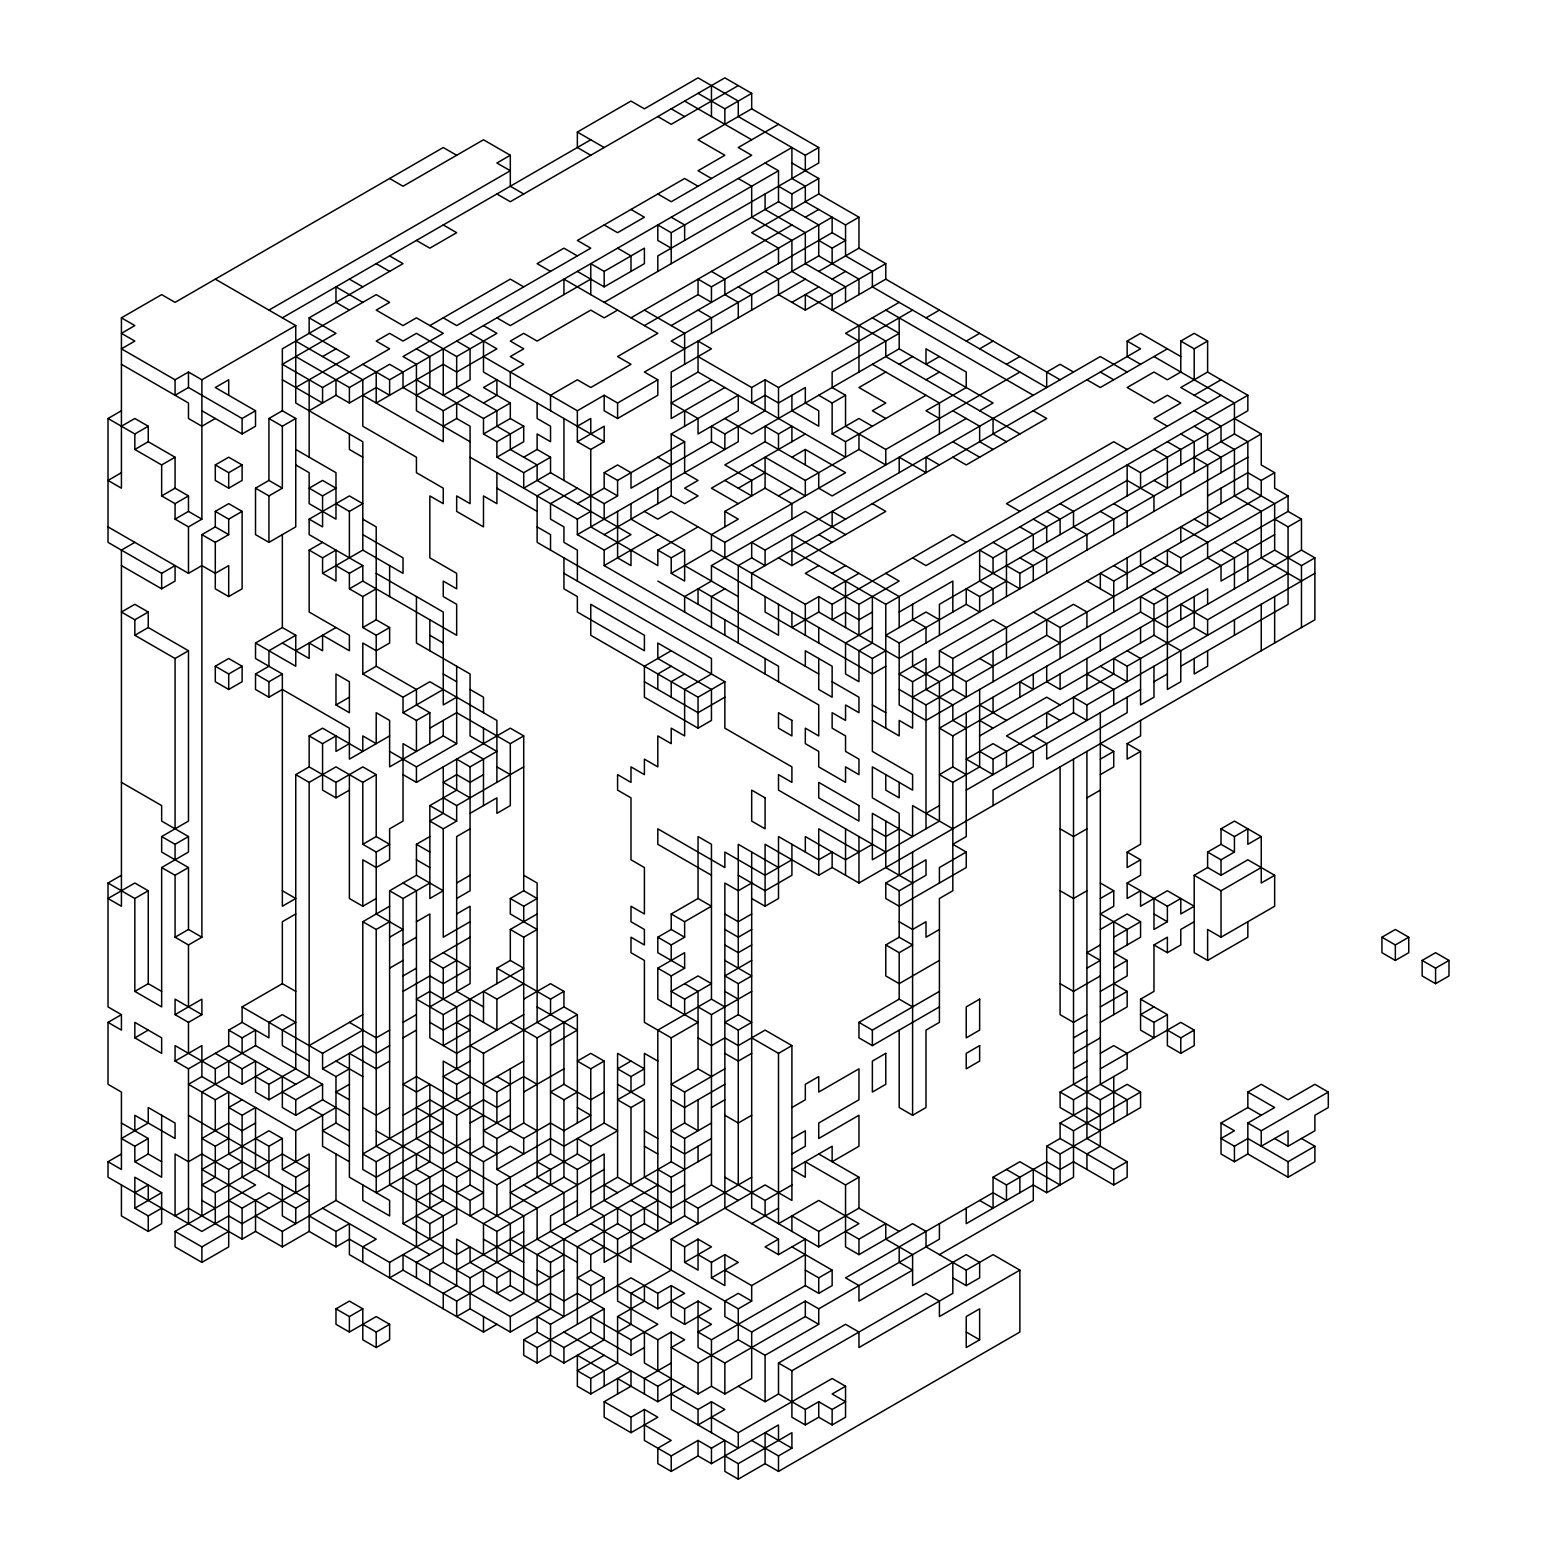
<?xml version="1.0" encoding="UTF-8"?>
<svg xmlns="http://www.w3.org/2000/svg" width="1557" height="1557" viewBox="0 0 1557 1557"><rect width="100%" height="100%" fill="white"/><g stroke="black" fill="none" stroke-linecap="round" stroke-linejoin="round"><path stroke-width="1.5" d="M121.427 472.686L108.017 480.432L121.427 488.178L121.427 317.842L161.656 294.623L175.065 302.369L443.258 147.526L456.668 155.272M523.716 193.983L510.307 186.237L510.307 155.272L496.897 163.018L510.307 170.745L268.933 310.115M590.765 155.272L577.355 147.526L577.355 132.053L630.994 101.069L644.403 108.815L698.042 77.85L738.271 101.069L738.271 116.561L805.319 155.272L818.729 147.526L818.729 163.018L657.813 255.912L657.813 271.405M121.427 317.842L134.836 325.588L121.427 333.334L134.836 341.08L121.427 348.826L175.065 379.791L188.475 372.045L201.885 379.791L295.752 325.588L295.752 403.01L362.8 441.721L362.8 550.108L403.029 573.346L403.029 557.854L362.8 534.635M121.427 565.6L161.656 588.818L175.065 581.072L175.065 565.6L161.656 573.346L108.017 542.361L108.017 418.502L121.427 410.756M282.342 317.842L590.765 139.78M121.427 426.229L134.836 418.502L148.246 426.229L148.246 441.721L175.065 457.213L175.065 488.178L188.475 495.924L188.475 511.397L201.885 519.143L201.885 379.791M201.885 410.756L242.114 433.975L255.523 426.229L255.523 410.756L242.114 418.502L188.475 387.518L175.065 395.264L175.065 379.791M295.752 387.518L349.391 356.553L309.162 333.334L309.162 317.842L403.029 263.658L389.62 255.912M108.017 418.502L134.836 433.975L148.246 426.229M738.271 85.596L671.223 124.307L657.813 116.561M134.836 433.975L134.836 449.467L148.246 441.721M698.042 93.342L724.861 108.815L751.681 93.342L751.681 108.815L818.729 147.526M215.294 418.502L201.885 426.229L188.475 418.502L188.475 403.01L121.427 364.299M322.571 356.553L335.981 348.826M751.681 108.815L698.042 139.78L724.861 155.272L698.042 170.745L711.452 178.491M134.836 449.467L161.656 464.94L175.065 457.213M268.933 418.502L282.342 410.756L295.752 418.502L295.752 526.889L268.933 542.361L255.523 534.635L255.523 488.178L268.933 480.432L282.342 488.178L282.342 426.229L268.933 418.502L268.933 480.432M309.162 317.842L335.981 333.334L282.342 364.299L322.571 387.518L389.62 348.826L376.21 341.08L389.62 333.334L403.029 341.08L416.439 333.334L456.668 356.553L496.897 333.334L483.487 325.588M429.849 325.588L510.307 279.131L523.716 286.877M778.5 124.307L738.271 147.526L751.681 155.272L671.223 201.729L657.813 193.983M161.656 464.94L161.656 495.924L175.065 488.178M215.294 464.94L228.704 457.213L242.114 464.94L242.114 480.432L228.704 488.178L215.294 480.432L215.294 464.94L228.704 472.686L242.114 464.94M282.342 426.229L295.752 418.502M309.162 410.756L335.981 395.264L335.981 379.791M295.752 356.553L349.391 387.518L389.62 364.299L403.029 372.045L403.029 387.518L443.258 410.756L470.078 395.264M161.656 495.924L175.065 503.651L188.475 495.924M335.981 395.264L349.391 403.01L376.21 387.518L389.62 395.264L389.62 379.791L791.91 147.526L791.91 178.491L805.319 186.237L805.319 201.729L845.548 224.948L858.958 217.201L858.958 248.166L818.729 271.405M134.836 542.361L121.427 550.108L121.427 906.252L108.017 898.506L134.836 883.014L148.246 890.76L148.246 983.674L134.836 991.4L134.836 898.506L148.246 890.76M175.065 503.651L175.065 519.143L188.475 511.397M590.765 279.131L510.307 325.588L496.897 317.842M590.765 294.623L590.765 263.658L604.174 271.405L644.403 248.166L644.403 263.658L604.174 286.877L577.355 271.405M671.223 248.166L657.813 240.44L657.813 224.948L671.223 232.694L778.5 170.745L778.5 201.729L604.174 302.369M175.065 519.143L188.475 526.889L201.885 519.143M228.704 534.635L215.294 526.889L215.294 511.397L228.704 503.651L242.114 511.397L242.114 588.818L228.704 596.565L215.294 588.818L215.294 542.361L228.704 534.635L228.704 519.143L242.114 511.397M416.439 395.264L429.849 387.537L429.849 356.553L416.439 348.826M201.885 937.217L188.475 929.471L188.475 867.541L175.065 875.268L175.065 937.217L188.475 944.963L201.885 937.217L201.885 534.635L215.294 526.889M255.523 488.178L268.933 495.924L282.342 488.178M778.5 186.237L791.91 193.983L818.729 178.491L818.729 193.983L751.681 232.694L778.5 248.166L778.5 263.658M617.584 310.115L604.174 317.842L590.765 310.115L537.126 341.08L523.716 333.334L510.307 341.08L523.716 348.826L510.307 356.553L523.716 364.299L510.307 372.045L510.307 387.518M108.017 526.889L188.475 573.326L201.885 565.6L215.294 573.326L228.704 565.6L228.704 596.565M322.571 495.924L335.981 488.178L322.571 480.432L309.162 488.178L322.571 495.924L322.571 526.889L309.162 519.143L309.162 534.635L362.8 565.6L362.8 581.072L456.668 635.275L456.668 604.311L443.258 596.565L443.258 581.072L456.668 588.818L456.668 573.346L429.849 557.854L429.849 495.924L443.258 503.651L443.258 488.178L416.439 472.686L416.439 457.213L362.8 426.248L362.8 379.791L295.752 341.08M443.258 426.229L456.668 418.502L470.078 426.229L470.078 503.651L456.668 495.924L456.668 511.397L483.487 526.889L483.487 495.924L496.897 503.651L496.897 472.686M483.487 403.01L496.897 395.264L496.897 379.791L483.487 387.537L510.307 403.01L510.307 418.502L483.487 433.975L483.487 418.502L416.439 379.791M630.994 317.842L791.91 224.948M805.319 217.201L818.729 209.455M148.246 612.037L134.836 604.311L121.427 612.037L134.836 619.783L148.246 612.037L148.246 627.529L188.475 650.748L188.475 821.084L161.656 836.557L161.656 852.049L188.475 867.541M309.162 519.143L349.391 495.924L362.8 503.651L349.391 511.397L335.981 503.651M483.487 418.502L510.307 403.01M644.403 325.588L698.042 294.623L711.452 302.369L711.452 286.877L832.139 217.201L832.139 232.694L671.223 325.588M134.836 619.783L134.836 635.275L148.246 627.529M282.342 643.022L309.162 658.494L309.162 643.022L322.571 650.748L322.571 635.275L349.391 650.748L349.391 635.275L309.162 612.037L309.162 550.108L322.571 542.361M496.897 441.721L523.716 426.229L523.716 441.721L496.897 457.213L496.897 441.721L483.487 433.975M858.958 294.623L858.958 279.151L818.729 255.912L671.223 341.08L684.632 348.826M818.729 240.44L832.139 248.166L845.548 240.44L832.139 232.694M322.571 557.854L335.981 550.108L335.981 581.072L322.571 573.326L322.571 557.854L309.162 550.108M483.487 356.553L577.355 410.756L604.174 395.264L617.584 403.01L657.813 379.791L657.813 395.264L617.584 418.502L604.174 410.756L604.174 395.264M805.319 279.151L644.403 372.045L657.813 379.791M134.836 635.275L175.065 658.494L188.475 650.748M322.571 573.326L362.8 550.108M523.716 457.213L537.126 449.467L550.536 457.213L550.536 472.686L604.174 503.651L617.584 495.924L617.584 480.432L604.174 472.686L604.174 488.178L577.355 503.651M577.355 426.229L590.765 418.502L590.765 433.975M791.91 302.369L818.729 286.877M832.139 279.151L845.548 271.405M335.981 565.6L349.391 573.326L362.8 565.6M496.897 457.213L523.716 472.686L550.536 457.213M577.355 441.721L604.174 426.229L604.174 441.721L590.765 449.467L577.355 441.721L577.355 410.756M671.223 387.537L698.042 372.045L845.548 457.213L845.548 441.721L926.006 395.264M765.09 271.405L778.5 279.151L778.5 294.623L805.319 310.115L885.777 263.658L885.777 279.151L832.139 310.115L832.139 294.623L791.91 271.405L791.91 240.44L751.681 217.201L751.681 186.237L738.271 178.491M215.294 666.24L228.704 658.494L242.114 666.24L242.114 681.732L228.704 689.459L215.294 681.732L215.294 666.24L228.704 673.986L242.114 666.24M255.523 643.022L282.342 627.529L295.752 635.275L295.752 666.24L255.523 643.022L255.523 658.494L282.342 673.986L282.342 906.252L295.752 898.506L282.342 890.76M349.391 573.326L349.391 588.818L362.8 581.072M550.536 472.686L523.716 488.178L523.716 472.686M711.452 379.791L671.223 403.01L698.042 418.502L698.042 433.975L738.271 410.756L738.271 395.264L671.223 433.975L671.223 495.924L684.632 503.651L698.042 495.924L684.632 488.178L698.042 480.432L684.632 472.686L684.632 441.721L671.223 433.975M295.752 635.275L268.933 650.748L268.933 666.24L255.523 673.986L255.523 689.459L268.933 697.205L282.342 689.459L349.391 728.17L349.391 759.154L389.62 735.916M349.391 588.818L362.8 596.565L376.21 588.818M550.536 488.178L537.126 495.924L537.126 542.361L818.729 704.951L818.729 735.916L805.319 728.17L805.319 743.662L818.729 751.408L818.729 766.881L845.548 782.373L845.548 766.881L858.958 774.627L858.958 759.135L845.548 751.408L845.548 735.916L832.139 728.17L832.139 712.697L845.548 720.424L845.548 704.951L858.958 712.697L858.958 697.205L832.139 681.713M724.861 387.537L671.223 418.502L671.223 372.045L711.452 348.826L698.042 341.08L698.042 372.045M295.752 650.748L335.981 627.529M577.355 488.178L550.536 503.651L550.536 519.143L563.945 526.889L563.945 542.361L577.355 550.108L577.355 581.072M604.174 472.686L617.584 464.94L630.994 472.686L630.994 488.178L711.452 441.721L724.861 449.467L724.861 433.975L711.452 426.229L711.452 441.721M698.042 356.553L751.681 387.518L765.09 379.791L778.5 387.518L912.597 310.115M899.187 302.369L845.548 333.334L858.958 341.08M255.523 673.986L268.933 681.732L282.342 673.986M362.8 596.565L362.8 627.529L376.21 619.783L389.62 627.529L389.62 643.022L376.21 650.748L362.8 643.022L362.8 673.986L403.029 697.205L429.849 681.732L496.897 720.443L496.897 782.373M617.584 480.432L684.632 441.721M362.8 627.529L376.21 635.275L389.62 627.529M470.078 457.213L577.355 519.143L590.765 511.397M724.861 433.975L765.09 410.756L765.09 379.791M926.006 317.842L939.416 310.115M577.355 519.143L577.355 534.635L738.271 441.721L738.271 426.229M979.645 410.756L993.055 403.01L899.187 348.826L751.681 433.975L724.861 418.502M362.8 673.986L376.21 666.24L416.439 689.459L416.439 704.951L429.849 712.697L429.849 743.662M604.174 534.635L671.223 495.924M966.235 418.502L832.139 495.924L818.729 488.178L818.729 472.686L765.09 441.721L724.861 464.94L751.681 480.432L751.681 495.924L724.861 480.432M765.09 441.721L765.09 426.229L778.5 433.975L791.91 426.229L791.91 441.721M818.729 395.264L832.139 403.01L845.548 395.264L845.548 426.229L885.777 449.467L1019.874 372.045M885.777 372.045L858.958 387.537L885.777 403.01L872.368 410.756L885.777 418.502M899.187 364.299L912.597 356.553M335.981 704.951L349.391 712.697L349.391 681.732L335.981 673.986L335.981 704.951L349.391 697.205M577.355 534.635L604.174 550.108L630.994 534.635L537.126 480.432L537.126 464.94L510.307 449.467L510.307 433.975L496.897 426.229L496.897 410.756L456.668 387.537L456.668 356.553M805.319 433.975L711.452 488.178L738.271 503.651M939.416 356.553L926.006 364.299L926.006 348.826L966.235 372.045L966.235 387.537L926.006 410.756L939.416 418.502M966.235 341.08L979.645 333.334M376.21 774.627L362.8 782.373L362.8 844.303L376.21 852.049L389.62 844.303L376.21 836.557L376.21 774.627L362.8 766.881L335.981 782.373L309.162 766.881L309.162 735.916L322.571 728.17L362.8 751.408L362.8 735.916L376.21 743.662L376.21 712.697L389.62 720.443L389.62 766.881L443.258 735.916L456.668 743.662L456.668 666.24M604.174 550.108L604.174 565.6L657.813 534.635M738.271 488.178L765.09 472.686M791.91 457.213L805.319 449.467L845.548 472.686L724.861 542.361L671.223 511.397L657.813 519.143L644.403 511.397M832.139 403.01L832.139 433.975L858.958 418.502L872.368 426.248M926.006 379.791L939.416 372.045M979.645 348.826L993.055 341.08M309.162 735.916L322.571 743.662L335.981 735.916L335.981 751.408L349.391 743.662M590.765 449.467L590.765 526.889L657.813 565.6L657.813 550.108L698.042 526.889M724.861 526.889L724.861 511.397L765.09 488.178L791.91 503.651L791.91 519.143M309.162 1184.955L242.114 1223.666L228.704 1215.92L201.885 1231.412L108.017 1177.209L108.017 1161.736L121.427 1169.482L121.427 1092.06L108.017 1084.314L108.017 1022.365L121.427 1030.111L121.427 1014.639L108.017 1006.892L108.017 883.014L121.427 875.268M161.656 836.557L175.065 844.303L188.475 836.557L188.475 852.049L161.656 867.541L161.656 1006.892L134.836 991.4M255.523 1076.568L268.933 1084.314L295.752 1068.822L295.752 774.627L309.162 766.881M403.029 697.205L403.029 712.697L443.258 689.459M671.223 557.854L684.632 550.108L684.632 581.072L671.223 573.326L671.223 557.854L657.813 550.108M778.5 495.924L791.91 488.178M765.09 488.178L765.09 457.213L805.319 480.432L858.958 449.467L885.777 464.94L885.777 449.467M1006.464 364.299L1019.874 356.553M295.752 774.627L309.162 782.373L335.981 766.881L362.8 782.373M403.029 712.697L416.439 720.443L429.849 712.697M456.668 697.205L443.258 704.951L443.258 612.037L376.21 573.346M671.223 573.326L711.452 550.108L805.319 604.311L818.729 596.565L832.139 604.311L952.826 534.615L966.235 542.361M429.849 728.17L456.668 712.697L510.307 743.662L523.716 735.916L523.716 890.76L510.307 898.506L510.307 913.978L537.126 929.471L523.716 937.217L510.307 929.471L510.307 960.435L523.716 968.182L443.258 1014.639L416.439 999.146L429.849 991.4L456.668 1006.892L456.668 1068.822M684.632 612.037L684.632 596.565L711.452 581.072L711.452 565.6L805.319 511.397L845.548 534.615M322.571 743.662L322.571 790.119L335.981 797.846L349.391 790.119M1127.151 372.045L1100.332 356.553L765.09 550.108L751.681 542.361L751.681 557.854L738.271 565.6L738.271 643.022M1140.561 364.299L1127.151 356.553L1127.151 341.08L1140.561 333.334L1180.79 356.553M403.029 774.627L416.439 782.373L416.439 766.881L456.668 743.662M724.861 588.818L711.452 596.565L711.452 627.529M416.439 782.373L510.307 728.17L523.716 735.916M778.5 557.854L791.91 565.6L885.777 511.397L872.368 503.651M1167.38 348.826L1100.332 387.518L1086.922 379.791M1167.38 426.229L1153.971 418.502L1180.79 403.01L1167.38 395.264L1153.971 403.01L1127.151 387.518L1153.971 372.045L1167.38 379.791L1180.79 372.045L1180.79 341.08L1194.2 333.334L1207.609 341.08L1207.609 372.045L1247.838 395.264L1247.838 410.756L1140.561 472.686L1127.151 464.94L1127.151 495.924M175.065 937.217L188.475 929.471M389.62 1138.498L389.62 890.76L416.439 875.268L443.258 890.76L429.849 898.506L429.849 805.592L456.668 790.119L456.668 759.135L470.078 766.881L496.897 751.408L470.078 735.916L470.078 673.986L416.439 643.022L416.439 596.565M671.223 650.748L644.403 666.24L644.403 697.205L698.042 728.17L711.452 720.424L711.452 689.459L657.813 658.494L657.813 643.022L724.861 681.713L724.861 728.17L791.91 766.881L791.91 782.373L778.5 774.627L778.5 790.119L885.777 852.049M818.729 565.6L805.319 573.326L858.958 604.311L899.187 581.072L885.777 573.326M1180.79 341.08L1194.2 348.826L1207.609 341.08M362.8 844.303L376.21 836.557M483.487 774.627L470.078 782.373L456.668 774.627L443.258 782.373L470.078 797.846M671.223 666.24L657.813 673.986L657.813 689.459M832.139 573.326L845.548 565.6M443.258 797.846L456.668 805.592L523.716 766.881M684.632 673.986L671.223 681.713L671.223 697.205M832.139 588.818L858.958 573.326M1207.609 372.045L1180.79 387.518L1207.609 403.01M108.017 1022.385L121.427 1014.639M295.752 913.978L282.342 921.725L282.342 983.674L295.752 991.4M416.439 875.268L416.439 844.303L429.849 836.557M443.258 766.881L443.258 813.338L429.849 821.084L443.258 828.83L456.668 821.084L456.668 805.592M470.078 813.338L496.897 797.846L496.897 813.338L510.307 805.592L510.307 743.662M818.729 596.565L818.729 612.037L791.91 627.529L791.91 612.037M1194.2 395.264L1221.019 379.791M470.078 828.83L456.668 836.557L456.668 991.4L483.487 1006.892M563.945 557.854L563.945 588.818L577.355 596.565L577.355 612.037L644.403 650.748L644.403 635.275L590.765 604.311L590.765 635.275L698.042 697.205L724.861 681.713M1221.019 395.264L926.006 565.6L912.597 557.854M134.836 1037.857L161.656 1053.349L161.656 1037.857L134.836 1022.365L134.836 1037.857L148.246 1030.111M175.065 1014.639L201.885 999.146L201.885 1014.639L188.475 1022.365L175.065 1014.639L175.065 999.146L201.885 1014.639M349.391 774.627L349.391 898.506L362.8 906.252L376.21 898.506M724.861 697.205L698.042 712.697L644.403 681.713M872.368 612.037L858.958 619.783L845.548 612.037L832.139 619.783L832.139 604.311M791.91 550.108L885.777 604.311L1247.838 395.264M429.849 1146.244L376.21 1177.209L362.8 1169.463L362.8 921.725L389.62 906.252M389.62 890.76L403.029 898.506L429.849 883.014M872.368 627.529L845.548 643.002L845.548 673.986L858.958 681.713L858.958 650.748L872.368 643.002L872.368 596.565M899.187 612.037L952.826 581.072L952.826 612.037M993.055 604.311L993.055 588.818L979.645 581.072L979.645 550.108L993.055 557.854L1127.151 480.432L1153.971 495.924L1153.971 511.397M309.162 1061.076L282.342 1045.603L282.342 1030.111L295.752 1022.365L282.342 1014.639L268.933 1022.365L268.933 1037.857L242.114 1022.365L242.114 1006.892L282.342 983.674M362.8 921.725L376.21 929.471L389.62 921.725M456.668 883.014L470.078 875.268M832.139 867.521L832.139 852.049L818.729 859.795L778.5 836.557L778.5 898.506L765.09 906.232L765.09 844.303L818.729 875.268L832.139 867.521L858.958 883.014L1314.887 619.783L1314.887 557.854L1301.477 565.6L1274.658 550.108L1274.658 503.651L1247.838 488.178L1247.838 441.721L1234.429 433.975L939.416 604.311L939.416 635.275M282.342 1076.568L282.342 1107.533L295.752 1115.279L322.571 1099.787L322.571 1084.314L255.523 1045.603L215.294 1068.822L175.065 1045.603L175.065 1061.076L201.885 1045.603L201.885 1076.568L295.752 1130.771L335.981 1107.533M295.752 1084.314L228.704 1045.603L228.704 1030.111L242.114 1022.365M389.62 937.217L403.029 929.471L376.21 913.978L376.21 852.049M416.439 921.725L429.849 913.978L429.849 1037.857L456.668 1053.349L523.716 1014.639M456.668 898.506L470.078 890.76L470.078 766.881M711.452 565.6L872.368 658.494L885.777 650.748M939.416 619.783L926.006 612.037L885.777 635.275L899.187 643.002L966.235 604.311L979.645 612.037L979.645 596.565L1006.464 581.072M1006.464 565.6L1019.874 573.326L1261.248 433.975L1261.248 464.94L1274.658 472.686L1274.658 488.178L1288.067 495.924L1288.067 511.397L926.006 720.424L899.187 704.951L899.187 643.002M175.065 1061.076L188.475 1068.822L228.704 1045.603M228.704 1030.111L242.114 1037.857L255.523 1030.111L255.523 1045.603M403.029 944.943L416.439 937.217M456.668 913.978L470.078 906.252L470.078 983.654L429.849 1006.892M885.777 666.24L872.368 673.986L765.09 612.037L765.09 596.565M1247.838 457.213L899.187 658.494L818.729 612.037M201.885 1076.568L188.475 1084.314L215.294 1099.787L228.704 1092.06L228.704 1153.99L309.162 1200.447L295.752 1208.174L268.933 1192.701L242.114 1208.174L228.704 1200.447M389.62 968.182L403.029 960.435M470.078 921.725L443.258 937.217L443.258 828.83M1060.103 643.022L1046.693 635.275L966.235 681.713L939.416 666.24L939.416 650.748L993.055 619.783L1006.464 627.529L1006.464 658.494M1207.609 495.924L1247.838 472.686L1261.248 480.432L1274.658 472.686M268.933 1068.822L242.114 1084.314L228.704 1076.568L201.885 1092.06L201.885 1215.92M215.294 1053.349L242.114 1068.822L255.523 1061.076L255.523 1092.06L268.933 1099.787L309.162 1076.568L309.162 782.373M403.029 975.928L416.439 968.182M470.078 937.217L429.849 960.435L443.258 968.182L456.668 960.435M510.307 898.506L523.716 906.252L537.126 898.506L523.716 890.76M966.235 728.17L952.826 720.424L952.826 704.951L926.006 689.459L926.006 658.494L899.187 673.986L912.597 681.713L939.416 666.24M939.416 650.748L952.826 658.494L1247.838 488.178M108.017 1161.736L121.427 1153.99M134.836 1130.771L134.836 1115.279L175.065 1138.498L175.065 1123.025L148.246 1107.533L148.246 1123.025L121.427 1138.498L134.836 1146.244L148.246 1138.498L148.246 1153.99L161.656 1161.736M309.162 1045.603L362.8 1014.639M403.029 991.4L429.849 975.928L443.258 983.654L470.078 968.182L443.258 952.689M510.307 929.471L537.126 913.978M912.597 697.205L1073.513 604.311L1086.922 612.037L1086.922 627.529M1100.332 588.818L1100.332 573.326L1113.742 581.072L1261.248 495.924L1261.248 480.432M134.836 1146.244L134.836 1161.736L148.246 1153.99M242.114 1099.787L228.704 1107.533L242.114 1115.279L255.523 1107.533L255.523 1169.463M242.114 1006.892L322.571 1053.349L362.8 1030.111M899.187 689.459L926.006 704.951L952.826 689.459L966.235 697.205L966.235 681.713M1033.284 612.037L1060.103 627.529L1167.38 565.6L1167.38 550.108L1180.79 557.854L1288.067 495.924M349.391 1068.822L335.981 1076.568L322.571 1068.822L362.8 1045.603L376.21 1053.349L389.62 1045.603M389.62 1030.111L376.21 1037.857L349.391 1022.365M403.029 1022.365L416.439 1014.639M496.897 983.654L496.897 968.182L510.307 960.435M134.836 1192.701L148.246 1184.955L148.246 1200.447M255.523 1123.025L242.114 1130.771L228.704 1123.025L201.885 1138.498L215.294 1146.244L228.704 1138.498M282.342 1092.06L295.752 1099.787L322.571 1084.314M403.029 1037.857L416.439 1030.111M1314.887 557.854L1301.477 550.108L1167.38 627.529L1140.561 612.037L939.416 728.17L952.826 735.916L1207.609 588.818L1207.609 604.311M1140.561 612.037L1140.561 596.565L1153.971 604.311L1274.658 534.635M1274.658 519.143L1288.067 526.889L1301.477 519.143L1301.477 550.108M134.836 1208.193L161.656 1192.701L134.836 1177.209L134.836 1208.193L148.246 1215.92L161.656 1208.193M349.391 1084.314L335.981 1092.06L349.391 1099.787M389.62 1061.076L376.21 1068.822L349.391 1053.349L349.391 1177.209L389.62 1200.447L389.62 1215.92L362.8 1200.447L362.8 1184.955M483.487 1022.365L483.487 991.4L496.897 999.146L523.716 983.654M1274.658 550.108L1221.019 581.072L1221.019 565.6L1207.609 557.854L1207.609 542.361L1180.79 526.889L1180.79 542.361M671.223 913.978L698.042 898.506L711.452 906.232L684.632 921.725L671.223 913.978L671.223 929.471L657.813 937.217L657.813 952.689L684.632 968.182L684.632 952.689L657.813 968.182L657.813 999.146L698.042 1022.365L671.223 1037.857L644.403 1022.365L644.403 960.435L630.994 952.689L630.994 937.217L644.403 944.943L644.403 929.471L630.994 921.725L630.994 906.252L644.403 913.978L644.403 867.541L630.994 859.795L630.994 797.846L617.584 790.119L617.584 774.627L630.994 782.373L630.994 766.881L644.403 774.627L644.403 759.135L657.813 766.881L657.813 735.916L671.223 743.662L671.223 728.17L684.632 735.916L684.632 689.459L711.452 673.986L711.452 658.494L563.945 573.326M979.645 735.916L1046.693 697.205L1060.103 704.951M1046.693 666.24L1046.693 681.713L1060.103 689.459L1153.971 635.275L1180.79 650.748L1180.79 681.732L1167.38 689.459L1167.38 596.565L1153.971 588.818M470.078 1169.463L456.668 1177.209L456.668 1223.666L389.62 1262.377L349.391 1239.158L335.981 1246.885L309.162 1231.412L282.342 1246.885L255.523 1231.412L242.114 1239.158L188.475 1208.174L175.065 1215.92L175.065 1153.99L188.475 1161.736L201.885 1153.99L228.704 1169.482L242.114 1161.736M255.523 1138.498L268.933 1146.244L282.342 1138.498L282.342 1169.463L295.752 1177.209L309.162 1169.463L282.342 1153.99L215.294 1192.701L215.294 1223.666M523.716 999.146L550.536 983.654L563.945 991.4L563.945 1006.892L577.355 1014.639L577.355 1123.025M121.427 1184.955L121.427 1215.92L148.246 1231.412L161.656 1223.666L161.656 1192.701M349.391 1130.771L335.981 1123.025L322.571 1130.771L349.391 1146.244M496.897 968.182L550.536 999.146L563.945 991.4M751.681 883.014L738.271 890.76L724.861 883.014L724.861 1208.174L778.5 1239.138L778.5 1254.631L805.319 1239.158L805.319 1285.595L711.452 1339.798L698.042 1332.052L711.452 1324.306L698.042 1316.56M791.91 859.795L765.09 875.268L724.861 852.049L724.861 867.541L657.813 828.83L657.813 844.303L711.452 875.268M966.235 774.627L952.826 766.881L939.416 774.627L952.826 782.373L979.645 766.881L979.645 689.459M993.055 805.592L993.055 790.119L1033.284 766.881L1033.284 751.408L1006.464 735.916L1113.742 673.986L1113.742 658.494L1127.151 666.24L1194.2 627.529L1207.609 635.275L1207.609 619.783L1288.067 573.326M228.704 1169.482L228.704 1246.885L201.885 1262.377L175.065 1246.885L175.065 1231.412L255.523 1184.955L242.114 1177.209L242.114 1115.279M282.342 1169.463L309.162 1153.99L309.162 1231.412M389.62 1107.533L376.21 1115.279L362.8 1107.533M470.078 1061.076L443.258 1076.568L456.668 1084.314L470.078 1076.568M470.078 1045.603L483.487 1053.349L563.945 1006.892M657.813 937.217L671.223 944.943L684.632 937.217L684.632 921.725M979.645 751.408L993.055 759.135L1073.513 712.697L1086.922 720.424L1086.922 704.951L1314.887 573.326M403.029 1115.279L429.849 1099.787L456.668 1115.279L483.487 1099.787L496.897 1107.533L510.307 1099.787M510.307 1022.365L537.126 1037.857L577.355 1014.639M751.681 913.978L738.271 921.725L724.861 913.978M872.368 844.303L845.548 859.795L805.319 836.557L805.319 852.049M899.187 828.811L885.777 836.557L872.368 828.811M926.006 813.338L939.416 805.592M966.235 790.119L1140.561 689.459M1153.971 681.713L1167.38 673.986M1180.79 666.24L1288.067 604.311L1288.067 526.889M175.065 1231.412L201.885 1246.885L228.704 1231.412M470.078 1092.06L362.8 1153.99L376.21 1161.736L443.258 1123.025L416.439 1107.533M483.487 1084.314L523.716 1061.076M550.536 1045.603L577.355 1030.111L537.126 1006.892M657.813 968.182L671.223 975.928L684.632 968.182M751.681 929.471L738.271 937.217L724.861 929.471M496.897 1277.869L496.897 1293.342L510.307 1285.595L510.307 1270.123L496.897 1277.869L470.078 1262.377L470.078 1246.885L456.668 1254.631L403.029 1223.666L443.258 1200.447L443.258 1061.076L496.897 1092.06L523.716 1076.568L537.126 1084.314M751.681 944.943L738.271 952.689L724.861 944.943M255.523 1215.92L282.342 1231.412L335.981 1200.447L429.849 1254.631M470.078 1123.025L483.487 1115.279M523.716 1092.06L563.945 1068.822M684.632 999.146L711.452 983.654L698.042 975.928L671.223 991.4L684.632 999.146L684.632 1014.639M751.681 960.435L724.861 975.928L738.271 983.654L751.681 975.928L724.861 960.435M885.777 883.014L926.006 859.795L926.006 875.268L899.187 890.76L885.777 883.014L885.777 898.506L899.187 906.232L966.235 867.541L966.235 852.049L952.826 844.303L966.235 836.557L966.235 712.697M1100.332 759.154L1113.742 751.408L1113.742 766.881L1100.332 774.627M1127.151 883.014L1167.38 906.252L1180.79 898.506L1180.79 913.978L1194.2 906.252L1167.38 890.76L1140.561 906.252L1140.561 890.76L1127.151 898.506L1127.151 883.014L1140.561 875.287L1140.561 859.795L1127.151 867.541L1127.151 852.049L1140.561 844.303L1140.561 751.408L1127.151 759.154L1127.151 743.662L1140.561 735.916L1140.561 720.443M470.078 1138.498L443.258 1153.99L416.439 1138.498L416.439 890.76L403.029 883.014M510.307 1115.279L483.487 1130.752L496.897 1138.498L523.716 1123.025L537.126 1130.752M604.174 1092.06L590.765 1099.787L563.945 1084.314L550.536 1092.06L563.945 1099.787L577.355 1092.06M604.174 1061.076L590.765 1053.349L577.355 1061.076L590.765 1068.822L604.174 1061.076L604.174 1123.025L563.945 1146.244L550.536 1138.498L496.897 1169.463L496.897 1138.498M698.042 898.506L698.042 836.557L711.452 844.303L711.452 999.146L657.813 1030.111L657.813 1231.412L644.403 1223.666L617.584 1239.158L590.765 1223.666M966.235 852.049L939.416 867.541L939.416 883.014M309.162 1215.92L335.981 1231.412L349.391 1223.666L349.391 1254.631L483.487 1332.052L496.897 1324.306M416.439 1246.885L416.439 1184.955L456.668 1161.736L456.668 1115.279M470.078 1153.99L483.487 1146.244L496.897 1153.99M630.994 1061.076L617.584 1068.822L630.994 1076.568L644.403 1068.822L617.584 1053.349L617.584 1177.209L590.765 1192.701M698.042 1006.892L711.452 1014.639L751.681 991.4M1086.922 797.865L1100.332 790.119M416.439 1200.447L443.258 1184.955L470.078 1200.447L483.487 1192.701L470.078 1184.955L456.668 1192.701M429.849 1130.752L483.487 1161.736L510.307 1146.244L523.716 1153.99L523.716 1138.498L416.439 1076.568L403.029 1084.314L416.439 1092.06L429.849 1084.314L429.849 1161.736L376.21 1192.701L376.21 1161.736M523.716 1138.498L550.536 1123.025L563.945 1130.752L590.765 1115.279L577.355 1107.533M738.271 1014.639L724.861 1022.365L738.271 1030.111L751.681 1022.365L738.271 1014.639L738.271 983.654M885.777 944.943L899.187 937.217L912.597 944.943L899.187 952.689L885.777 944.943L885.777 975.928L899.187 983.654L939.416 960.435M1086.922 828.83L1073.513 836.557L1060.103 828.83M416.439 1215.92L429.849 1223.666L456.668 1208.174M456.668 1161.736L496.897 1184.955L550.536 1153.99L577.355 1169.463L604.174 1153.99L604.174 1200.447L630.994 1215.92L657.813 1200.447M657.813 1061.076L644.403 1053.349L644.403 1084.314L617.584 1099.787L630.994 1107.533L644.403 1099.787L644.403 1177.209L671.223 1192.701L684.632 1184.955M711.452 1076.568L698.042 1068.822L671.223 1084.314L684.632 1092.041L724.861 1068.822M939.416 929.471L926.006 937.217L926.006 921.725L912.597 929.471L899.187 921.725M510.307 1254.631L510.307 1223.666L483.487 1208.174L470.078 1215.92L470.078 1200.447M590.765 1161.736L577.355 1153.99L510.307 1192.701L537.126 1208.174L537.126 1239.158L577.355 1262.377M577.355 1153.99L577.355 1138.498L590.765 1146.244L617.584 1130.752L604.174 1123.025M751.681 1053.349L738.271 1061.076L724.861 1053.349M335.981 1308.834L349.391 1301.088L362.8 1308.834L362.8 1339.798L376.21 1347.545L389.62 1339.798L389.62 1324.306L376.21 1316.58L349.391 1332.052L335.981 1324.306L335.981 1308.834L349.391 1316.58L362.8 1308.834M496.897 1169.463L510.307 1177.209L510.307 1208.174L523.716 1215.92L523.716 1293.342L510.307 1301.088L483.487 1285.595L456.668 1301.088L403.029 1270.123L389.62 1277.869L389.62 1262.377M443.258 1246.885L416.439 1262.377L416.439 1277.869M577.355 1184.955L563.945 1177.209L483.487 1223.666L483.487 1254.631M724.861 1084.314L684.632 1107.533L671.223 1099.787M751.681 1037.857L778.5 1053.349L791.91 1045.603L791.91 1200.447L765.09 1184.955L671.223 1239.138L671.223 1270.123L630.994 1293.342L630.994 1324.306L617.584 1332.052M563.945 1254.631L550.536 1262.377L550.536 1308.834L510.307 1332.052L470.078 1308.834L470.078 1277.869L443.258 1262.377L429.849 1270.123L429.849 1285.595M429.849 1192.701L496.897 1231.412L604.174 1169.463M698.042 1099.787L698.042 1130.752L684.632 1123.025L671.223 1130.752L684.632 1138.498L711.452 1123.025M711.452 1107.533L724.861 1099.787M939.416 1006.892L872.368 1045.603L858.958 1037.857L858.958 1022.365L899.187 999.146L912.597 1006.892M1086.922 890.76L1073.513 898.506L1060.103 890.76M456.668 1270.123L523.716 1231.412M577.355 1200.447L550.536 1215.92L550.536 1231.412L590.765 1254.631L604.174 1246.885M858.958 1022.365L872.368 1030.111L939.416 991.4M1100.332 898.506L1113.742 890.76L1113.742 906.252L1100.332 913.978L1127.151 929.471L1127.151 944.963M1207.609 867.541L1207.609 852.049L1221.019 844.303L1221.019 828.83L1234.429 821.084L1261.248 836.576L1261.248 883.014L1274.658 875.287L1274.658 906.252L1221.019 937.217L1207.609 929.471L1207.609 960.435L1194.2 952.689L1194.2 875.287L1207.609 867.541L1221.019 875.287L1247.838 859.795L1274.658 875.287M362.8 1324.306L376.21 1332.052L389.62 1324.306M470.078 1277.869L671.223 1161.736L671.223 1037.857M711.452 1138.498L684.632 1153.99L671.223 1146.244M751.681 1115.279L738.271 1123.025L724.861 1115.279M1221.019 828.83L1234.429 836.576L1247.838 828.83L1247.838 844.303L1261.248 836.576M657.813 1184.955L537.126 1254.631L537.126 1301.088M657.813 1169.463L671.223 1177.209L711.452 1153.99M791.91 1107.533L805.319 1099.787L805.319 1084.314L818.729 1076.568L818.729 1092.06L858.958 1068.822L858.958 1099.787L818.729 1123.025L818.729 1138.498L858.958 1115.279L858.958 1146.244L832.139 1161.736L832.139 1146.244L791.91 1169.463L805.319 1177.209L805.319 1161.736L845.548 1184.955L858.958 1177.209L858.958 1208.174L899.187 1231.412M1100.332 929.471L1127.151 913.978L1140.561 921.725L1140.561 937.217L1113.742 952.689L1127.151 960.435L1127.151 975.928L1100.332 991.4M1207.609 852.049L1221.019 859.795L1234.429 852.049L1234.429 836.576M470.078 1308.834L456.668 1316.56L456.668 1301.088M617.584 1208.174L617.584 1223.666L577.355 1246.885L577.355 1324.306M1100.332 944.963L1086.922 952.689L1100.332 960.435L1086.922 968.182M1113.742 937.217L1140.561 921.725M563.945 1270.123L537.126 1285.595L456.668 1239.158L456.668 1285.595L443.258 1293.342L443.258 1308.834M711.452 1014.639L711.452 1184.955L671.223 1208.174L617.584 1177.209M791.91 1138.498L805.319 1130.771L805.319 1146.244L791.91 1153.99M1167.38 906.252L1167.38 921.725L1153.971 929.471L1153.971 898.506M1194.2 875.287L1221.019 890.76L1261.248 867.541M403.029 1270.123L403.029 1254.631L510.307 1316.56L550.536 1293.342L563.945 1301.088L577.355 1293.342L604.174 1308.834L604.174 1339.798L563.945 1363.017L550.536 1355.271L537.126 1363.017L523.716 1355.271L523.716 1339.798L537.126 1332.052L563.945 1347.545L590.765 1332.052L630.994 1355.271L644.403 1347.545M604.174 1277.849L590.765 1270.123L577.355 1277.849L590.765 1285.595L604.174 1277.849L604.174 1293.342M684.632 1200.447L698.042 1208.174L698.042 1223.666L684.632 1215.92L604.174 1262.377L604.174 1215.92L590.765 1208.174L590.765 1146.244M698.042 1208.174L751.681 1177.209M1100.332 975.928L1073.513 991.4L1060.103 983.674M1113.742 968.182L1127.151 960.435M1100.332 1068.822L1180.79 1022.365L1194.2 1030.111L1194.2 1045.603L1180.79 1053.349L1167.38 1045.603L1167.38 1014.639L1153.971 1022.365L1153.971 1037.857L1140.561 1030.111L1140.561 999.146L1153.971 991.4L1153.971 944.963L1167.38 937.217L1167.38 952.689L1180.79 944.963L1180.79 929.471L1194.2 921.725M550.536 1355.271L550.536 1324.306L630.994 1277.849L657.813 1293.342L671.223 1285.595L684.632 1293.342L657.813 1308.834L617.584 1285.595M684.632 1246.885L698.042 1239.138L711.452 1246.885L684.632 1262.377L684.632 1246.885L671.223 1239.138M724.861 1177.209L765.09 1200.447L791.91 1184.955M899.187 1030.111L899.187 1107.533L912.597 1115.279L926.006 1107.533L926.006 1030.111L939.416 1022.365L939.416 898.506L952.826 890.76L952.826 782.373M1086.922 1014.639L1073.513 1022.385L1060.103 1014.639L1060.103 766.881M1100.332 1006.892L1127.151 991.4L1127.151 1006.892L1100.332 1022.385M523.716 1339.798L537.126 1347.545L604.174 1308.834M751.681 1223.666L778.5 1208.174M1073.513 1037.857L1086.922 1030.111M1207.609 960.435L1247.838 937.217L1247.838 921.725M604.174 1355.271L577.355 1370.763L590.765 1378.509L617.584 1363.017L617.584 1316.56L644.403 1301.088L644.403 1285.595M711.452 1262.377L724.861 1254.631L738.271 1262.377L711.452 1277.849L711.452 1262.377L698.042 1254.631M1073.513 1053.349L1100.332 1037.857M1153.971 1006.892L1140.561 1014.639L1153.971 1022.365M778.5 1239.138L765.09 1246.885L778.5 1254.631M1073.513 1068.822L1086.922 1061.076M1100.332 1053.349L1113.742 1045.603L1127.151 1053.349L1127.151 1068.822L1073.513 1099.787L1060.103 1092.06L1060.103 1107.533L1100.332 1130.771M590.765 1332.052L590.765 1316.56L630.994 1339.798L657.813 1324.306L617.584 1301.088L617.584 1239.158M671.223 1301.088L684.632 1308.834L698.042 1301.088L711.452 1308.834L684.632 1324.306L671.223 1316.56L671.223 1285.595M791.91 1231.412L791.91 1215.92L818.729 1231.412L858.958 1208.174M1060.103 1092.06L1086.922 1076.568M617.584 1316.56L657.813 1339.798L671.223 1332.052L684.632 1339.798L671.223 1347.545L698.042 1363.017L738.271 1339.798L765.09 1355.271L818.729 1324.306L818.729 1308.834L805.319 1301.088L751.681 1332.052L724.861 1316.56L724.861 1301.088L738.271 1293.342L751.681 1301.088L751.681 1285.595L805.319 1254.631M751.681 852.049L751.681 1208.174L818.729 1246.885L858.958 1223.666L818.729 1200.447L778.5 1223.666L778.5 1053.349M1167.38 1030.111L1180.79 1037.857L1194.2 1030.111M604.174 1386.255L604.174 1370.763L577.355 1355.271L577.355 1386.255L590.765 1393.982L630.994 1370.763L630.994 1386.255L604.174 1401.728L604.174 1417.22L630.994 1432.693L657.813 1417.22L644.403 1409.474L630.994 1417.22L604.174 1401.728M630.994 1246.885L738.271 1308.834L751.681 1301.088M845.548 1231.412L858.958 1239.158L885.777 1223.666L885.777 1239.158L912.597 1254.631L912.597 1285.595L966.235 1254.631L979.645 1262.377L979.645 1277.849L966.235 1285.595L952.826 1277.849M979.645 1200.447L993.055 1208.193L993.055 1177.209L1006.464 1184.955L1046.693 1161.736L1060.103 1169.482L1073.513 1161.736L1113.742 1184.955L1127.151 1177.209L1127.151 1161.736L1113.742 1169.482L1060.103 1138.498L1060.103 1123.025L1086.922 1107.533M1073.513 759.154L1073.513 1084.314L1100.332 1099.787L1127.151 1084.314L1140.561 1092.06L1140.561 1107.533L1060.103 1153.99L1046.693 1146.244L1046.693 1192.701L1033.284 1184.955L966.235 1223.666L966.235 1208.193M1381.935 937.217L1395.344 929.471L1408.754 937.217L1408.754 952.689L1395.344 960.435L1381.935 952.689L1381.935 937.217L1395.344 944.963L1408.754 937.217M671.223 1363.017L644.403 1378.509L644.403 1393.982M805.319 1270.123L818.729 1277.849L832.139 1270.123L832.139 1285.595L818.729 1293.342L805.319 1285.595M845.548 1184.955L845.548 1246.885L858.958 1254.631L912.597 1223.666L926.006 1231.412L926.006 1246.885L966.235 1270.123L993.055 1254.631L1019.874 1270.123L1019.874 1332.052L778.5 1471.404L765.09 1463.658L738.271 1479.15L724.861 1471.404L724.861 1440.439L711.452 1448.185L698.042 1440.439L671.223 1455.931L644.403 1440.439L644.403 1409.474M993.055 1177.209L1019.874 1161.736L1060.103 1184.955L1060.103 1153.99M1046.693 1146.244L1060.103 1138.498M1060.103 1123.025L1073.513 1130.771L1140.561 1092.06M563.945 1332.052L657.813 1386.255L671.223 1378.509M617.584 1393.982L617.584 1378.509L657.813 1401.728L684.632 1386.255M698.042 1301.088L698.042 1347.545L724.861 1363.017L805.319 1316.56L818.729 1324.306M818.729 1308.834L939.416 1239.158L939.416 1223.666M1422.164 960.435L1435.573 952.689L1448.983 960.435L1448.983 975.928L1435.573 983.674L1422.164 975.928L1422.164 960.435L1435.573 968.182L1448.983 960.435M644.403 1332.052L644.403 1363.017L698.042 1393.982L711.452 1386.255L711.452 1339.798M939.416 1254.631L1033.284 1200.447L1033.284 1169.482M1046.693 1192.701L1073.513 1177.209L1073.513 1130.771M698.042 1409.474L711.452 1401.728L724.861 1409.474L698.042 1424.947L698.042 1409.474L671.223 1393.982M711.452 1386.255L724.861 1393.982L751.681 1378.509L751.681 1332.052M778.5 1363.017L791.91 1370.763L791.91 1417.22L805.319 1424.947L818.729 1417.22L832.139 1424.947L845.548 1417.22L845.548 1386.255L832.139 1393.982L845.548 1401.728L832.139 1409.474L818.729 1401.728L805.319 1409.474L778.5 1393.982L778.5 1363.017L845.548 1324.306L858.958 1332.052L858.958 1347.545L952.826 1293.342L952.826 1262.377M1261.248 1115.279L1247.838 1107.533L1247.838 1092.06L1261.248 1084.314L1288.067 1099.787L1314.887 1084.314L1328.296 1092.06L1328.296 1107.533L1314.887 1115.279L1314.887 1130.771L1288.067 1146.244L1274.658 1138.498M791.91 1370.763L926.006 1293.342L939.416 1301.088L939.416 1316.56L1019.874 1270.123M1301.477 1138.498L1314.887 1146.244L1314.887 1161.736L1288.067 1177.209L1247.838 1153.99L1234.429 1161.736L1221.019 1153.99L1221.019 1123.025L1247.838 1107.533M738.271 1386.255L765.09 1401.728L778.5 1393.982M1247.838 1153.99L1247.838 1123.025L1274.658 1107.533L1247.838 1092.06M644.403 1424.947L671.223 1440.439L657.813 1448.185L657.813 1463.658L671.223 1471.404L698.042 1455.931L711.452 1463.658L778.5 1424.947L778.5 1440.439M711.452 1417.22L738.271 1432.693L832.139 1378.509L845.548 1386.255M1221.019 1123.025L1234.429 1130.771L1221.019 1138.498L1234.429 1146.244L1247.838 1138.498L1288.067 1161.736L1288.067 1177.209M1247.838 1123.025L1261.248 1130.771L1328.296 1092.06M724.861 1455.931L738.271 1463.658L791.91 1432.693L791.91 1448.185L778.5 1455.931L751.681 1440.439M979.645 1339.798L966.235 1347.545L966.235 1316.56L979.645 1308.834L979.645 1339.798L966.235 1332.052M1288.067 1161.736L1314.887 1146.244M751.681 93.342L724.861 77.85L510.307 201.729L496.897 193.983M1127.151 341.08L1140.561 348.826L751.681 573.326L751.681 588.818M1153.971 356.553L1234.429 403.01L1234.429 433.975M684.632 101.069L751.681 139.78M791.91 163.018L818.729 178.491M1234.429 418.502L1261.248 433.975M671.223 108.815L684.632 116.561M765.09 163.018L778.5 170.745M818.729 193.983L858.958 217.201M1194.2 410.756L1221.019 426.229L1221.019 441.721L1234.429 449.467L1234.429 495.924L1261.248 511.397L1261.248 557.854L1301.477 581.072M1100.332 372.045L1113.742 379.791M1194.2 426.229L1207.609 433.975L1207.609 449.467L1221.019 457.213L1221.019 472.686M778.5 201.729L818.729 224.948L818.729 255.912M858.958 248.166L885.777 263.658M1073.513 372.045L1060.103 364.299L1046.693 372.045L1046.693 387.537L872.368 286.877L872.368 271.405L845.548 255.912L845.548 224.948M1180.79 433.975L1194.2 441.721L1194.2 472.686M885.777 279.151L1060.103 379.791M1167.38 441.721L1180.79 449.467L1180.79 464.94M1194.2 457.213L1207.609 464.94L1207.609 526.889L1194.2 519.143M1288.067 511.397L1301.477 519.143M698.042 186.237L684.632 178.491L577.355 240.44L590.765 248.166L456.668 325.588L443.258 317.842M1153.971 449.467L1167.38 457.213L1167.38 488.178L1153.971 480.432M577.355 132.053L604.174 147.526M885.777 310.115L1033.284 395.264M1127.151 449.467L1113.742 441.721L1006.464 503.651L1019.874 511.397M872.368 317.842L899.187 333.334L832.139 372.045L832.139 387.537L845.548 395.264M1033.284 410.756L1046.693 418.502L966.235 464.94L952.826 457.213M1207.609 511.397L1221.019 519.143M671.223 217.201L684.632 224.948L684.632 240.44M1234.429 542.361L1247.838 550.108L1247.838 581.072M630.994 209.455L644.403 217.201L617.584 232.694L604.174 224.948M1019.874 433.975L885.777 356.553L885.777 341.08L805.319 294.623L805.319 310.115M1221.019 550.108L1234.429 557.854L1234.429 588.818M510.307 155.272L483.487 139.78L403.029 186.237L389.62 178.491M711.452 271.405L724.861 279.151L724.861 294.623L738.271 302.369L738.271 317.842M738.271 286.877L751.681 294.623L751.681 310.115M872.368 364.299L939.416 403.01L939.416 433.975M952.826 410.756L979.645 426.229L979.645 441.721L993.055 449.467M1006.464 441.721L993.055 433.975L993.055 418.502M1113.742 503.651L1127.151 511.397L1127.151 526.889M711.452 286.877L698.042 279.151L698.042 294.623M1100.332 511.397L1113.742 519.143L1113.742 534.615M617.584 248.166L630.994 255.912L630.994 271.405M952.826 441.721L979.645 457.213M1060.103 503.651L1073.513 511.397L1073.513 526.889L1086.922 534.615L1086.922 550.108M1153.971 557.854L1180.79 573.326L1180.79 557.854M698.042 310.115L711.452 317.842L711.452 333.334M1046.693 511.397L1060.103 519.143L1060.103 534.615M1153.971 573.326L1140.561 565.6L1140.561 550.108M577.355 255.912L563.945 248.166L537.126 263.658L550.536 271.405M939.416 464.94L926.006 457.213L926.006 472.686L899.187 457.213L899.187 472.686M1033.284 519.143L1046.693 526.889L1046.693 542.361M1113.742 565.6L1127.151 573.326M1207.609 619.783L1180.79 604.311L1180.79 619.783M644.403 310.115L684.632 333.334L684.632 364.299M1019.874 526.889L1033.284 534.615L1033.284 550.108L1046.693 557.854L1046.693 573.326M832.139 433.975L845.548 441.721M1086.922 581.072L1113.742 596.565M443.258 224.948L456.668 232.694L429.849 248.166L416.439 240.44M993.055 542.361L1006.464 550.108L1006.464 596.565M1019.874 557.854L1033.284 565.6L1033.284 581.072M979.645 565.6L1019.874 588.818L1019.874 573.326M1127.151 650.748L1140.561 658.494L1140.561 704.951L1153.971 697.205L1153.971 666.24M751.681 464.94L805.319 495.924L805.319 480.432M845.548 519.143L832.139 511.397L832.139 526.889M979.645 596.565L966.235 588.818L966.235 604.311M1100.332 666.24L1127.151 681.713L1127.151 666.24M376.21 263.658L389.62 271.405M1086.922 673.986L1113.742 689.459L1113.742 704.951M470.078 333.334L496.897 348.826L456.668 372.045L443.258 364.299L376.21 403.01L376.21 372.045M818.729 534.615L832.139 542.361M349.391 279.131L362.8 286.877M456.668 341.08L470.078 348.826L470.078 379.791L443.258 395.264L443.258 348.826M657.813 457.213L671.223 464.94M1086.922 704.951L1073.513 697.205L1073.513 712.697M362.8 302.369L335.981 286.877L335.981 302.369L349.391 310.115M604.174 441.721L483.487 372.045L483.487 341.08M724.861 511.397L738.271 519.143L711.452 534.635L711.452 550.108M979.645 658.494L993.055 666.24M1127.151 743.662L1140.561 751.408M1060.103 720.424L1046.693 712.697L1046.693 728.17M1100.332 743.662L1113.742 751.408M510.307 418.502L523.716 426.229M751.681 557.854L765.09 565.6L765.09 550.108M604.174 488.178L617.584 495.924M979.645 704.951L1006.464 720.424M1033.284 735.916L1046.693 743.662L1046.693 759.135L1127.151 712.697L1127.151 697.205M1221.019 844.303L1234.429 852.049M215.294 279.131L295.752 325.588M362.8 364.299L389.62 379.791M684.632 550.108L630.994 519.143L630.994 503.651M979.645 720.424L993.055 728.17M470.078 441.721L416.439 410.756L416.439 364.299L403.029 356.553L443.258 333.334L416.439 317.842L403.029 325.588L376.21 310.115L389.62 302.369L376.21 294.623L282.342 348.826L282.342 410.756M684.632 565.6L738.271 596.565M362.8 395.264L443.258 441.721L443.258 410.756M496.897 488.178L537.126 511.397M657.813 581.072L818.729 673.986M872.368 704.951L885.777 712.697M1127.151 852.049L1140.561 859.795M282.342 379.791L322.571 403.01L322.571 387.518M537.126 526.889L550.536 534.635L550.536 550.108M604.174 565.6L778.5 666.24L778.5 681.713M872.368 720.424L899.187 735.916L899.187 720.424L912.597 728.17L912.597 681.713M362.8 457.213L349.391 449.467L349.391 433.975M1100.332 883.014L1113.742 890.76M1153.971 913.978L1167.38 921.725M255.523 410.756L215.294 387.518L228.704 379.791L228.704 395.264M295.752 449.467L335.981 472.686L335.981 519.143L309.162 503.651L309.162 472.686L295.752 464.94M952.826 828.811L912.597 805.592L912.597 836.557L872.368 813.338L872.368 859.795L939.416 821.084L939.416 681.713L912.597 666.24L912.597 650.748M1153.971 944.963L1167.38 952.689M362.8 519.143L376.21 526.889L376.21 619.783M1113.742 983.674L1127.151 991.4M1140.561 999.146L1167.38 1014.639M858.958 852.049L818.729 828.83L818.729 875.268M912.597 883.014L885.777 867.541L885.777 821.084M215.294 511.397L228.704 519.143M429.849 635.275L443.258 643.022M201.885 534.635L215.294 542.361M443.258 673.986L456.668 681.732M470.078 689.459L483.487 697.205L483.487 712.697M778.5 867.541L738.271 844.303L738.271 968.182M738.271 875.268L765.09 890.76L791.91 875.268L791.91 844.303M751.681 898.506L765.09 906.232M470.078 751.408L483.487 759.135L483.487 805.592M496.897 766.881L510.307 774.627M1086.922 1107.533L1100.332 1115.279M1127.151 1161.736L1086.922 1138.498L1086.922 751.408M389.62 751.408L416.439 766.881M671.223 929.471L684.632 937.217M429.849 805.592L456.668 821.084M523.716 875.268L537.126 883.014L537.126 1022.365L550.536 1030.111L550.536 1153.99M724.861 991.4L738.271 999.146M684.632 983.654L698.042 991.4L698.042 1068.822M711.452 999.146L724.861 1006.892M791.91 1045.603L765.09 1030.111L738.271 1045.603L724.861 1037.857L711.452 1045.603L698.042 1037.857M1006.464 1169.482L1019.874 1177.209L1019.874 1192.701M416.439 844.303L429.849 852.049M416.439 859.795L429.849 867.541M818.729 1153.99L858.958 1177.209M121.427 782.373L161.656 805.592L161.656 821.084L188.475 836.557M617.584 1084.314L644.403 1099.787M456.668 1022.365L470.078 1030.111L443.258 1045.603L443.258 1014.639M644.403 1130.771L657.813 1138.498M161.656 867.541L175.065 875.268M429.849 1022.365L443.258 1030.111L470.078 1014.639L496.897 1030.111L496.897 999.146M644.403 1146.244L657.813 1153.99M671.223 1161.736L684.632 1169.463M711.452 1184.955L738.271 1200.447M496.897 1076.568L510.307 1084.314M791.91 1246.885L832.139 1270.123M108.017 883.014L134.836 898.506M604.174 1184.955L617.584 1192.701M630.994 1200.447L671.223 1223.666L671.223 1177.209M537.126 1161.736L550.536 1169.463L550.536 1184.955M724.861 1270.123L751.681 1285.595M335.981 1061.076L362.8 1076.568M617.584 1223.666L644.403 1239.158M684.632 1262.377L698.042 1270.123L698.042 1239.138M711.452 1277.849L724.861 1285.595L724.861 1254.631M523.716 1184.955L537.126 1192.701M148.246 983.674L161.656 991.4M577.355 1231.412L563.945 1223.666L563.945 1192.701L537.126 1177.209L537.126 1037.857M590.765 1239.158L630.994 1262.377L630.994 1215.92M322.571 1099.787L349.391 1115.279M376.21 1130.771L456.668 1177.209M309.162 1107.533L322.571 1115.279L322.571 1146.244L349.391 1161.736M403.029 1177.209L416.439 1184.955M510.307 1239.158L550.536 1262.377M483.487 1239.158L523.716 1262.377M537.126 1270.123L550.536 1277.849M282.342 1138.498L268.933 1130.771L201.885 1169.482L268.933 1208.174M510.307 1285.595L563.945 1316.56L563.945 1239.158M791.91 1448.185L765.09 1432.693L765.09 1463.658M188.475 1115.279L268.933 1161.736M550.536 1324.306L537.126 1316.56L537.126 1332.052M322.571 1208.174L376.21 1239.158L362.8 1246.885L362.8 1262.377M121.427 1123.025L148.246 1138.498M215.294 1192.701L201.885 1184.955L215.294 1177.209L215.294 1146.244M134.836 1161.736L161.656 1177.209L161.656 1115.279M201.885 1200.447L215.294 1208.174M1435.573 968.182L1435.573 983.674M1395.344 944.963L1395.344 960.435M1301.477 565.6L1301.477 627.529M1288.067 1146.244L1288.067 1130.771L1261.248 1146.244L1261.248 1130.771M1274.658 596.565L1274.658 643.022M1261.248 604.311L1261.248 650.748M1234.429 619.783L1234.429 635.275M1234.429 1146.244L1234.429 1161.736M1221.019 488.178L1221.019 503.651M1221.019 859.795L1221.019 875.287M1221.019 890.76L1221.019 937.217M1207.609 650.748L1207.609 666.24L1194.2 673.986L1194.2 658.494M1194.2 348.826L1194.2 379.791M1194.2 596.565L1194.2 627.529M1180.79 480.432L1180.79 495.924M1180.79 1037.857L1180.79 1053.349M1153.971 604.311L1153.971 635.275M1140.561 472.686L1140.561 488.178M1140.561 627.529L1140.561 643.022M1127.151 557.854L1127.151 588.818M1127.151 1115.279L1127.151 1099.787L1100.332 1084.314L1100.332 712.697M1113.742 581.072L1113.742 612.037M1113.742 921.725L1113.742 1014.639M1113.742 1076.568L1113.742 1123.025M1113.742 1169.482L1113.742 1184.955M1100.332 635.275L1100.332 650.748M1100.332 1099.787L1100.332 1146.244L1086.922 1153.99L1086.922 1169.482M1086.922 658.494L1086.922 689.459M1073.513 1099.787L1073.513 1115.279M1060.103 627.529L1060.103 658.494M1060.103 673.986L1060.103 689.459M1046.693 619.783L1046.693 635.275M1033.284 673.986L1033.284 689.459L1019.874 681.713L1019.874 697.205M1006.464 766.881L1006.464 751.408L993.055 743.662L966.235 759.135L993.055 774.627L993.055 759.135M1006.464 1184.955L1006.464 1200.447L993.055 1192.701L845.548 1277.849L858.958 1285.595L858.958 1301.088L912.597 1270.123L899.187 1262.377L899.187 1246.885M993.055 557.854L993.055 573.326M993.055 650.748L993.055 681.713M993.055 697.205L993.055 712.697M966.235 1270.123L966.235 1285.595M952.826 658.494L952.826 689.459M952.826 735.916L952.826 766.881M926.006 643.002L926.006 627.529L912.597 619.783L912.597 604.311M926.006 704.951L926.006 828.811M912.597 852.049L912.597 1115.279M899.187 317.842L899.187 348.826M899.187 627.529L899.187 596.565L791.91 534.615L791.91 565.6M899.187 782.373L899.187 797.846L885.777 790.119L885.777 774.627M899.187 875.268L899.187 813.338L872.368 797.846L872.368 766.881L912.597 790.119L912.597 774.627L872.368 751.408L872.368 658.494M899.187 890.76L899.187 937.217M899.187 952.689L899.187 999.146M885.777 604.311L885.777 728.17M872.368 1030.111L872.368 1045.603M858.958 325.588L858.958 372.045M858.958 433.975L858.958 449.467M858.958 604.311L858.958 635.275M858.958 836.557L858.958 883.014M858.958 1239.158L858.958 1254.631M845.548 302.369L845.548 286.877L805.319 263.658L805.319 232.694L765.09 209.455L765.09 193.983M845.548 581.072L845.548 627.529M845.548 828.83L845.548 875.268M832.139 248.166L832.139 263.658M832.139 1409.474L832.139 1424.947M818.729 627.529L818.729 643.022M818.729 658.494L818.729 689.459L832.139 697.205L832.139 666.24L805.319 650.748L805.319 666.24M818.729 1231.412L818.729 1246.885M818.729 1277.849L818.729 1293.342M818.729 1401.728L818.729 1417.22M805.319 155.272L805.319 170.745M805.319 449.467L805.319 464.94M805.319 604.311L805.319 635.275M805.319 1301.088L805.319 1316.56M805.319 1409.474L805.319 1424.947M791.91 193.983L791.91 209.455M791.91 395.264L791.91 410.756L818.729 426.229L818.729 410.756L805.319 403.01L805.319 387.518L778.5 403.01L765.09 395.264L751.681 403.01L751.681 387.518M778.5 387.518L778.5 418.502M778.5 433.975L778.5 449.467M778.5 604.311L778.5 635.275L698.042 588.818L698.042 604.311M778.5 1455.931L778.5 1471.404M765.09 658.494L765.09 673.986M765.09 1200.447L765.09 1215.92M765.09 1355.271L765.09 1401.728M738.271 1030.111L738.271 1184.955M738.271 1308.834L738.271 1339.798M738.271 1432.693L738.271 1448.185L671.223 1409.474L671.223 1332.052M738.271 1463.658L738.271 1479.15M724.861 108.815L724.861 124.307M724.861 542.361L724.861 557.854M724.861 619.783L724.861 635.275M724.861 1363.017L724.861 1393.982M711.452 85.596L711.452 116.561M711.452 1401.728L711.452 1432.693M711.452 1448.185L711.452 1463.658M698.042 697.205L698.042 728.17M698.042 1146.244L698.042 1161.736M698.042 1363.017L698.042 1393.982M698.042 1440.439L698.042 1455.931M684.632 410.756L684.632 426.229M684.632 1092.041L684.632 1123.025M684.632 1138.498L684.632 1215.92M684.632 1308.834L684.632 1324.306M671.223 232.694L671.223 263.658M671.223 944.943L671.223 960.435M671.223 975.928L671.223 1006.892M671.223 1455.931L671.223 1471.404M657.813 488.178L657.813 503.651M657.813 1293.342L657.813 1308.834M657.813 1339.798L657.813 1370.763M657.813 1386.255L657.813 1401.728M644.403 1208.174L644.403 1223.666M630.994 550.108L630.994 565.6L617.584 557.854L617.584 511.397M630.994 1076.568L630.994 1092.06M630.994 1107.533L630.994 1184.955M630.994 1339.798L630.994 1355.271M630.994 1417.22L630.994 1432.693M617.584 403.01L617.584 418.502M604.174 271.405L604.174 286.877M604.174 503.651L604.174 519.143M590.765 1068.822L590.765 1130.771M590.765 1254.631L590.765 1270.123M590.765 1285.595L590.765 1301.088M590.765 1378.509L590.765 1393.982M577.355 1169.463L577.355 1215.92M563.945 294.623L563.945 279.131L657.813 333.334L617.584 356.553L630.994 364.299L590.765 387.518L577.355 379.791L550.536 395.264L550.536 410.756M563.945 418.502L563.945 480.432M563.945 1022.365L563.945 1084.314M563.945 1099.787L563.945 1177.209M563.945 1347.545L563.945 1363.017M550.536 999.146L550.536 1014.639M537.126 403.01L537.126 418.502L550.536 426.229L550.536 441.721L537.126 433.975L537.126 449.467M537.126 1347.545L537.126 1363.017M523.716 906.252L523.716 921.725M523.716 937.217L523.716 1123.025M510.307 1068.822L510.307 1130.752M510.307 1316.56L510.307 1332.052M496.897 1092.06L496.897 1123.025M496.897 1184.955L496.897 1215.92M496.897 1231.412L496.897 1262.377M483.487 728.17L483.487 743.662M483.487 1053.349L483.487 1146.244M483.487 1161.736L483.487 1208.174M483.487 1270.123L483.487 1285.595M483.487 1316.58L483.487 1332.052M470.078 999.146L470.078 1184.955M456.668 403.01L456.668 418.502M456.668 1084.314L456.668 1099.787M443.258 720.443L443.258 735.916M443.258 968.182L443.258 999.146M443.258 1262.377L443.258 1215.92L389.62 1184.955L389.62 1153.99L376.21 1146.244L376.21 929.471M429.849 619.783L429.849 650.748M429.849 1208.174L429.849 1177.209L416.439 1169.463L416.439 1153.99M429.849 1223.666L429.849 1239.158M416.439 720.443L416.439 751.408L403.029 743.662L403.029 821.084L389.62 828.83L389.62 859.795L376.21 867.541L362.8 859.795L362.8 906.252M403.029 898.506L403.029 1223.666M389.62 565.6L389.62 596.565M376.21 635.275L376.21 666.24M376.21 1332.052L376.21 1347.545M349.391 387.518L349.391 403.01M349.391 511.397L349.391 557.854M349.391 1316.58L349.391 1332.052M335.981 782.373L335.981 797.846M335.981 1076.568L335.981 1123.025M335.981 1153.99L335.981 1200.447M335.981 1231.412L335.981 1246.885M322.571 1053.349L322.571 1068.822M309.162 379.791L309.162 457.213M295.752 1099.787L295.752 1115.279M295.752 1130.771L295.752 1161.736M295.752 1177.209L295.752 1192.701M295.752 1208.174L295.752 1223.666L282.342 1215.92L282.342 1184.955M282.342 534.635L282.342 627.529M282.342 1231.412L282.342 1246.885M268.933 495.924L268.933 542.361M268.933 681.732L268.933 697.205M268.933 1084.314L268.933 1099.787M268.933 1146.244L268.933 1177.209M255.523 1200.447L255.523 1231.412M242.114 418.502L242.114 433.975M242.114 1037.857L242.114 1053.349M242.114 1068.822L242.114 1084.314M242.114 1208.174L242.114 1239.158M228.704 472.686L228.704 488.178M228.704 673.986L228.704 689.459M228.704 1061.076L228.704 1076.568M215.294 1068.822L215.294 1084.314M215.294 1099.787L215.294 1130.771M201.885 1246.885L201.885 1262.377M188.475 372.045L188.475 387.518M188.475 526.889L188.475 573.326M188.475 944.963L188.475 1006.892M188.475 1022.365L188.475 1053.349M188.475 1068.822L188.475 1223.666M175.065 658.494L175.065 828.83M175.065 844.303L175.065 859.795M161.656 573.346L161.656 588.818M148.246 1215.92L148.246 1231.412M885.777 1053.349L872.368 1061.076L872.368 1092.06L885.777 1084.314L885.777 1053.349M979.645 999.146L966.235 1006.892L966.235 1037.857L979.645 1030.111L979.645 999.146M979.645 1045.603L966.235 1053.349L966.235 1068.822L979.645 1061.076L979.645 1045.603M791.91 720.424L778.5 712.697L778.5 728.17L791.91 735.916L791.91 720.424M858.958 805.592L818.729 782.373L818.729 797.846L858.958 821.084L858.958 805.592M765.09 797.846L751.681 790.119L751.681 821.084L765.09 828.83L765.09 797.846"/></g></svg>
